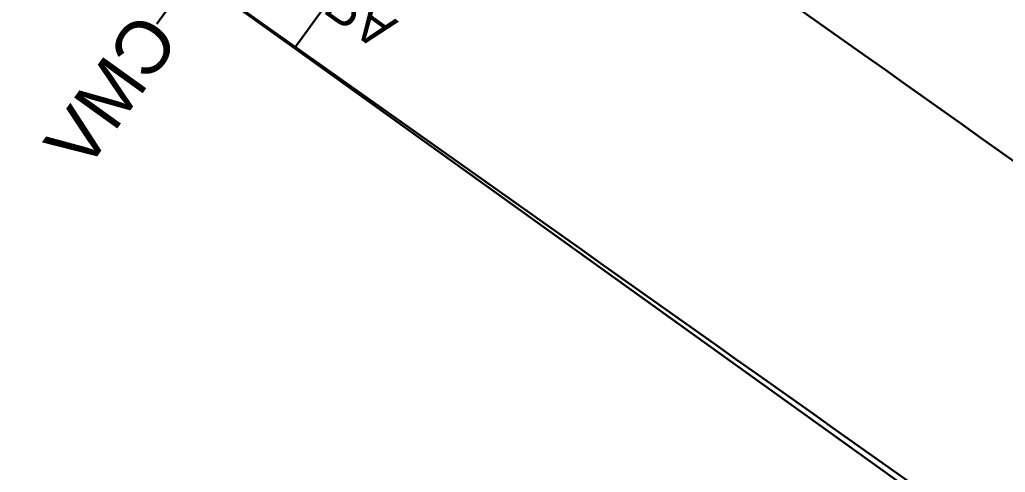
# Model space of a CAD drawing. Header units: metres. Extents: x 307950 to 323604, y 7400965 to 7433979.
# Drawn here: x 309110.23 to 309123.22, y 7432754.62 to 7432760.59 of the extents above; entities that cross this region are included whole.
import ezdxf
from ezdxf.enums import TextEntityAlignment as Align

# ---------------------------------------------------------------- set-up
doc = ezdxf.new("R2010")
doc.units = ezdxf.units.M
doc.header["$LTSCALE"] = 10
doc.linetypes.add('DASHED2', pattern=[0.375, 0.25, -0.125])
doc.layers.get('0').update_dxf_attribs({"linetype": 'DASHED2'})
for name, color, linetype in [('_LIMITE CONCESS', 30, 'CONC_LINE'), ('ACAD-1C-SEM FOTOS$0$Jundiai - Layout MRS_v4_2013-mod$0$X-VIA-A-REMANEJAR', 2, 'Continuous'), ('ACAD-1C-SEM FOTOS$0$U-HZ-AMV', 3, 'Continuous')]:
    doc.layers.add(name, color=color, linetype=linetype)
doc.layers.add('ACAD-1C-SEM FOTOS$0$Jundiai - Layout MRS_v4_2013-mod$0$--Estudo MRS - Alternativa 1', color=2, linetype='Continuous', lineweight=30)
doc.styles.add('ACAD-1C-SEM FOTOS$0$ARIAL', font='arial.ttf')
doc.styles.add('ACAD-1C-SEM FOTOS$0$Jundiai - Layout MRS_v4_2013-mod$0$Standard', font='arial.ttf')
doc.styles.get("Standard").update_dxf_attribs({"font": 'simplex.shx'})
doc.linetypes.add('CONC_LINE', pattern='A,3.5,-0.25,["CONC",Standard,S=0.175,R=0,X=-0.05,Y=-0.1],-0.75', length=4.5)

# ---------------------------------------------------------------- blocks, each defined once
blk = doc.blocks.new('ACAD-1C-SEM FOTOS$0$Jundiai - Layout MRS_v4_2013-mod$0$amv10_ot_dm_e-flat-4')
at = {"layer": 'ACAD-1C-SEM FOTOS$0$Jundiai - Layout MRS_v4_2013-mod$0$--Estudo MRS - Alternativa 1'}
for p, q in [((-11.413, 2.387), (-10.979, 3.927)), ((-11.196, 3.157), (-9.595, 2.706)), ((-9.595, 2.706), (-9.758, 2.128)), ((-9.595, 2.706), (0, 0))]:
    blk.add_line(p, q, dxfattribs=at)
at = {"layer": 'ACAD-1C-SEM FOTOS$0$Jundiai - Layout MRS_v4_2013-mod$0$--Estudo MRS - Alternativa 1', "style": 'ACAD-1C-SEM FOTOS$0$Jundiai - Layout MRS_v4_2013-mod$0$Standard'}
for s, height, rotation, p in [('CMV', 0.7, 74.2521, (-10.615, 3.807)), ('PA', 0.49, 344.2521, (-9.891, 1.657))]:
    blk.add_text(s, height=height, rotation=rotation, dxfattribs=at).set_placement(p)
blk = doc.blocks.new('ACAD-1C-SEM FOTOS$0$ACAD_Jundiai-plataforma-acucar_Rn_2020 09 10 - GEOFERENCIADO')
at = {"layer": 'ACAD-1C-SEM FOTOS$0$Jundiai - Layout MRS_v4_2013-mod$0$--Estudo MRS - Alternativa 1', "lineweight": 30}
blk.add_lwpolyline([(309213.454, 7432699.22), (309138.372, 7432753.193, 0.00166), (309122.038, 7432764.853)], format="xyb", dxfattribs=at)
at = {"layer": 'ACAD-1C-SEM FOTOS$0$Jundiai - Layout MRS_v4_2013-mod$0$X-VIA-A-REMANEJAR', "lineweight": 30}
for points in [[(309208.493, 7432692.318), (309133.411, 7432746.291, 0.00166), (309117.122, 7432757.918), (309045.801, 7432808.472, -0.003106)], [(309210.974, 7432695.769), (309135.891, 7432749.742, 0.00166), (309119.58, 7432761.385)]]:
    blk.add_lwpolyline(points, format="xyb", dxfattribs=at)
at = {"layer": 'ACAD-1C-SEM FOTOS$0$Jundiai - Layout MRS_v4_2013-mod$0$--Estudo MRS - Alternativa 1', "color": 6, "xscale": -1, "rotation": 128.5418430117284}
blk.add_blockref('ACAD-1C-SEM FOTOS$0$Jundiai - Layout MRS_v4_2013-mod$0$amv10_ot_dm_e-flat-4', (309121.947, 7432754.394), dxfattribs=at)
blk = doc.blocks.new('ACAD-1C-SEM FOTOS')
blk.add_blockref('ACAD-1C-SEM FOTOS$0$ACAD_Jundiai-plataforma-acucar_Rn_2020 09 10 - GEOFERENCIADO', (0, 0))
at = {"layer": 'ACAD-1C-SEM FOTOS$0$U-HZ-AMV', "style": 'ACAD-1C-SEM FOTOS$0$ARIAL'}
for tag, rotation, p in [('1:18,5', 191.1253, (314938.859, 7432043.109)), ('1:14', 354.9896, (312127.766, 7431887.793)), ('1:14', 181.6957, (312214.805, 7431885.16))]:
    blk.add_attdef(tag, text='', height=2, rotation=rotation, dxfattribs=at).set_placement(p, align=Align.MIDDLE_CENTER)

msp = doc.modelspace()

# ---------------------------------------------------------------- block references
at = {"layer": '_LIMITE CONCESS'}
msp.add_blockref('ACAD-1C-SEM FOTOS', (0, 0), dxfattribs=at)

doc.saveas('drawing.dxf')
